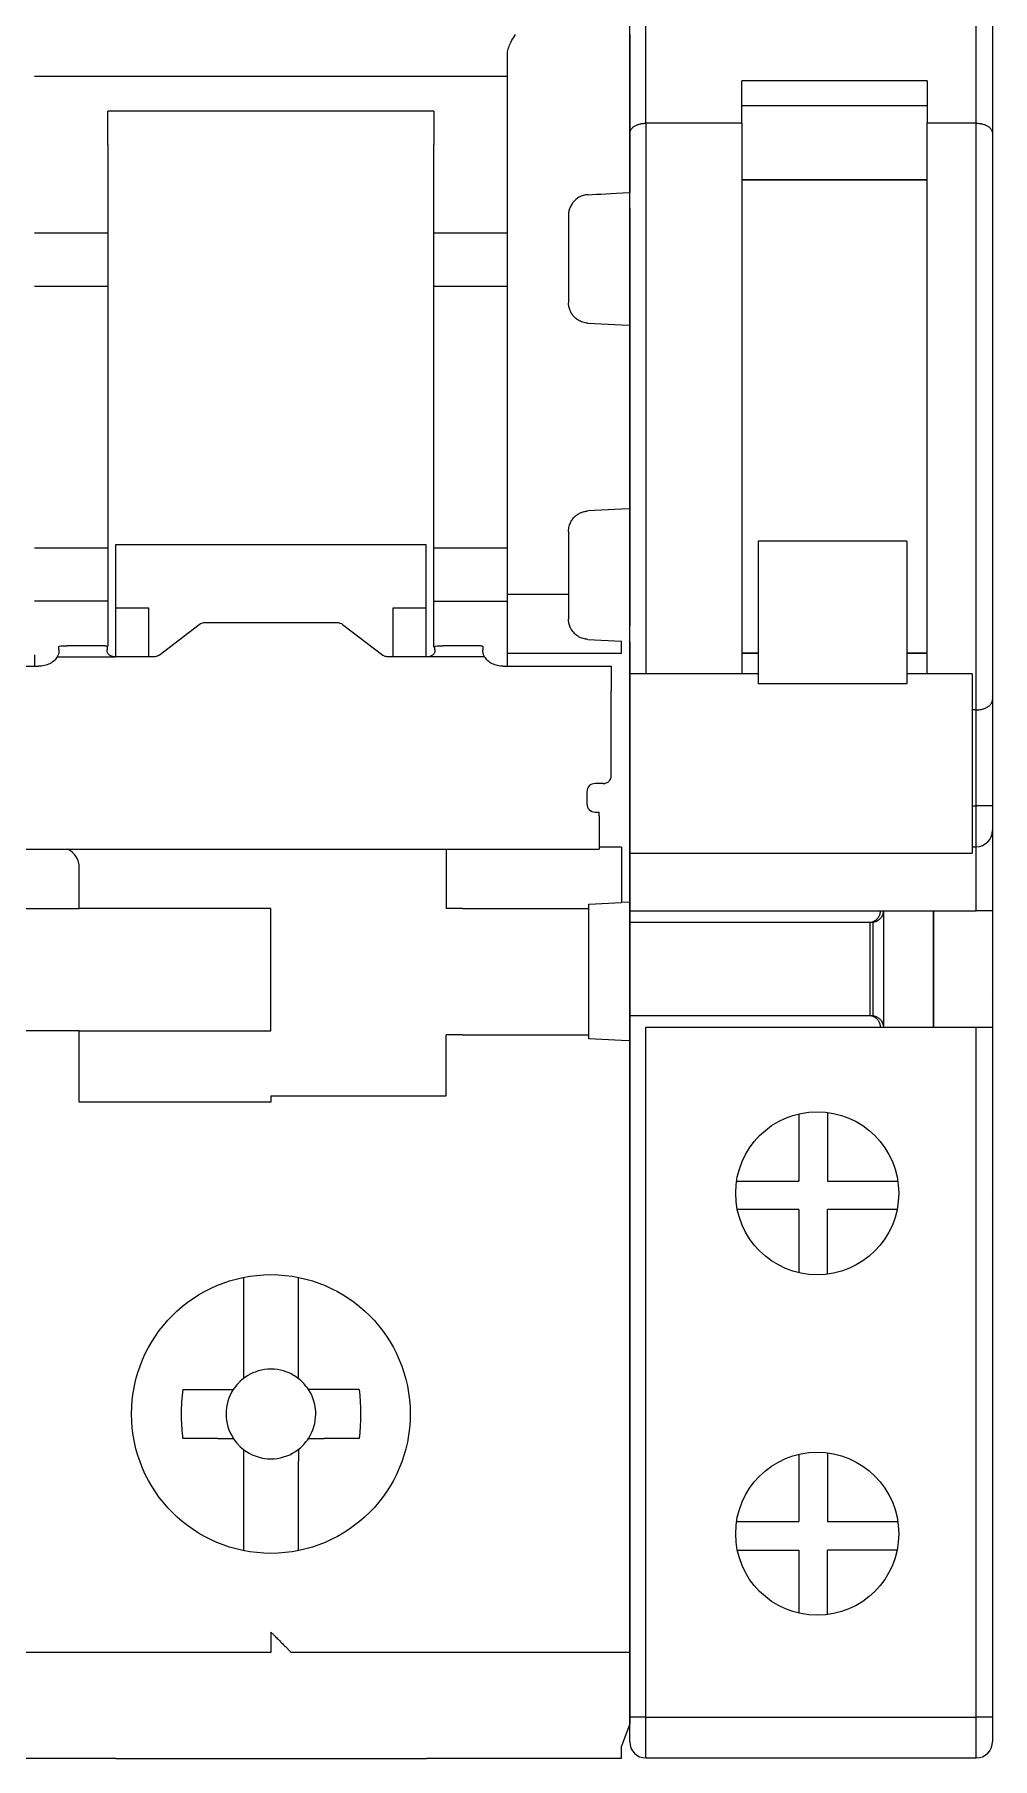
# Model space of a CAD drawing. Header units: millimetres. Extents: x 4137 to 6698, y 1400 to 3585.
# Drawn here: x 4832.61 to 4856.11, y 2550.88 to 2593.16 of the extents above; entities that cross this region are included whole.
import ezdxf

# ---------------------------------------------------------------- set-up
doc = ezdxf.new("R2010")
doc.units = ezdxf.units.MM
doc.layers.add('000-PI-Oprema', color=30, linetype='Continuous', lineweight=5)

msp = doc.modelspace()

# ---------------------------------------------------------------- linework, layer by layer
at = {"layer": '000-PI-Oprema', "color": 0, "linetype": 'ByBlock', "lineweight": 0}
for p, q in [((4847.209, 2590.73), (4847.209, 2617.341)), ((4847.609, 2590.985), (4847.609, 2617.341)), ((4855.709, 2590.985), (4855.709, 2617.341)), ((4856.109, 2617.341), (4856.109, 2590.73)), ((4856.109, 2617.341), (4856.109, 2590.73)), ((4849.959, 2590.985), (4849.959, 2592.026)), ((4854.509, 2592.026), (4849.959, 2592.026)), ((4854.509, 2592.026), (4854.509, 2590.985)), ((4854.509, 2591.41), (4849.959, 2591.41)), ((4847.209, 2577.48), (4847.209, 2590.73)), ((4849.959, 2590.985), (4847.609, 2590.985)), ((4847.609, 2590.985), (4847.609, 2577.48)), ((4849.959, 2590.985), (4849.959, 2577.48)), ((4855.709, 2590.985), (4854.509, 2590.985)), ((4854.509, 2577.48), (4854.509, 2590.985)), ((4855.709, 2576.597), (4855.709, 2590.985)), ((4856.109, 2590.73), (4856.109, 2576.852)), ((4854.509, 2589.597), (4849.959, 2589.597)), ((4854.509, 2589.591), (4849.959, 2589.591)), ((4852.609, 2589.597), (4852.609, 2589.591)), ((4850.359, 2580.732), (4850.359, 2577.234)), ((4854.009, 2580.732), (4850.359, 2580.732)), ((4854.009, 2580.732), (4854.009, 2577.234)), ((4849.959, 2577.991), (4850.359, 2577.991)), ((4850.359, 2577.985), (4849.959, 2577.985)), ((4854.009, 2577.991), (4854.509, 2577.991)), ((4854.509, 2577.985), (4854.009, 2577.985)), ((4847.209, 2551.891), (4847.209, 2577.48)), ((4850.359, 2577.48), (4847.209, 2577.48)), ((4854.009, 2577.234), (4850.359, 2577.234)), ((4855.609, 2577.48), (4854.009, 2577.48)), ((4855.609, 2577.48), (4855.609, 2573.08)), ((4856.109, 2576.852), (4856.109, 2574.241)), ((4855.709, 2576.597), (4855.609, 2576.597)), ((4855.709, 2574.241), (4855.709, 2576.597)), ((4855.609, 2574.241), (4855.709, 2574.241)), ((4856.109, 2574.241), (4855.709, 2574.241)), ((4855.709, 2573.241), (4855.709, 2574.241)), ((4856.109, 2574.241), (4856.109, 2573.641)), ((4856.109, 2573.641), (4856.109, 2571.666)), ((4847.209, 2573.08), (4855.609, 2573.08)), ((4855.609, 2573.241), (4855.709, 2573.241)), ((4855.709, 2571.666), (4855.709, 2573.241)), ((4847.209, 2571.666), (4855.709, 2571.666)), ((4853.436, 2571.666), (4853.436, 2568.816)), ((4854.657, 2571.666), (4854.657, 2568.816)), ((4854.659, 2571.666), (4854.659, 2568.816)), ((4856.109, 2571.666), (4855.709, 2571.666)), ((4856.109, 2571.666), (4856.109, 2568.816)), ((4847.209, 2571.391), (4853.102, 2571.391)), ((4853.102, 2571.391), (4853.174, 2571.391)), ((4853.102, 2571.391), (4853.102, 2569.091)), ((4853.174, 2571.391), (4853.174, 2569.091)), ((4853.188, 2571.391), (4853.174, 2571.391)), ((4853.102, 2569.091), (4847.209, 2569.091)), ((4847.609, 2568.816), (4855.709, 2568.816)), ((4847.609, 2551.891), (4847.609, 2568.816)), ((4853.174, 2569.091), (4853.102, 2569.091)), ((4853.188, 2569.091), (4853.174, 2569.091)), ((4855.709, 2568.816), (4856.109, 2568.816)), ((4855.709, 2551.891), (4855.709, 2568.816)), ((4856.109, 2568.816), (4856.109, 2551.891)), ((4851.358, 2566.689), (4851.358, 2565.041)), ((4852.058, 2566.725), (4852.058, 2565.041)), ((4849.832, 2565.041), (4851.358, 2565.041)), ((4852.058, 2565.041), (4853.787, 2565.041)), ((4851.358, 2564.341), (4849.85, 2564.341)), ((4851.358, 2564.341), (4851.358, 2562.792)), ((4852.058, 2562.756), (4852.058, 2564.341)), ((4853.769, 2564.341), (4852.058, 2564.341)), ((4851.358, 2558.339), (4851.358, 2556.691)), ((4852.058, 2558.375), (4852.058, 2556.691)), ((4849.832, 2556.691), (4851.358, 2556.691)), ((4852.058, 2556.691), (4853.787, 2556.691)), ((4849.85, 2555.991), (4851.358, 2555.991)), ((4851.358, 2555.991), (4851.358, 2554.442)), ((4852.058, 2554.406), (4852.058, 2555.991)), ((4853.769, 2555.991), (4852.058, 2555.991)), ((4847.209, 2551.291), (4847.209, 2551.891)), ((4847.609, 2551.891), (4847.209, 2551.891)), ((4847.609, 2551.891), (4855.709, 2551.891)), ((4847.609, 2550.891), (4847.609, 2551.891)), ((4856.109, 2551.891), (4855.709, 2551.891)), ((4855.709, 2550.891), (4855.709, 2551.891)), ((4856.109, 2551.891), (4856.109, 2551.291)), ((4847.609, 2550.891), (4855.709, 2550.891))]:
    msp.add_line(p, q, dxfattribs=at)
at = {"layer": '000-PI-Oprema', "color": 0, "lineweight": 0}
for p, q in [((4844.209, 2592.13), (4832.609, 2592.13)), ((4834.409, 2590.459), (4834.409, 2591.284)), ((4842.409, 2591.284), (4834.409, 2591.284)), ((4842.409, 2591.284), (4842.409, 2590.459)), ((4834.409, 2590.459), (4834.409, 2588.295)), ((4842.409, 2588.295), (4842.409, 2590.459)), ((4847.209, 2588.902), (4847.209, 2586.028)), ((4832.609, 2588.295), (4834.409, 2588.295)), ((4834.409, 2588.295), (4834.409, 2586.984)), ((4842.409, 2586.984), (4842.409, 2588.295)), ((4842.409, 2588.295), (4844.209, 2588.295)), ((4834.409, 2586.984), (4832.609, 2586.984)), ((4834.409, 2586.984), (4834.409, 2580.572)), ((4842.409, 2580.572), (4842.409, 2586.984)), ((4844.209, 2586.984), (4842.409, 2586.984)), ((4846.183, 2586.082), (4847.009, 2586.039)), ((4847.009, 2586.039), (4847.209, 2586.028)), ((4847.009, 2581.518), (4846.183, 2581.475)), ((4847.209, 2581.528), (4847.009, 2581.518)), ((4847.209, 2581.528), (4847.209, 2580.355)), ((4832.609, 2580.572), (4834.409, 2580.572)), ((4834.409, 2580.572), (4834.409, 2579.261)), ((4834.609, 2579.098), (4834.609, 2580.649)), ((4834.609, 2580.649), (4842.209, 2580.649)), ((4842.209, 2580.649), (4842.209, 2579.098)), ((4842.409, 2580.65), (4842.404, 2580.65)), ((4842.409, 2579.261), (4842.409, 2580.572)), ((4842.409, 2580.572), (4844.209, 2580.572)), ((4834.409, 2579.261), (4832.609, 2579.261)), ((4834.409, 2579.261), (4834.409, 2578.158)), ((4842.409, 2578.137), (4842.409, 2579.261)), ((4842.409, 2579.261), (4844.209, 2579.261)), ((4845.709, 2579.428), (4844.209, 2579.428)), ((4834.609, 2579.098), (4835.409, 2579.098)), ((4834.609, 2577.896), (4834.609, 2579.098)), ((4835.409, 2579.098), (4835.409, 2577.896)), ((4841.409, 2579.098), (4842.209, 2579.098)), ((4841.409, 2577.896), (4841.409, 2579.098)), ((4842.209, 2579.098), (4842.209, 2577.896)), ((4835.668, 2577.941), (4836.651, 2578.694)), ((4836.792, 2578.739), (4840.027, 2578.739)), ((4840.168, 2578.694), (4841.151, 2577.941)), ((4833.209, 2578.073), (4833.209, 2578.151)), ((4834.192, 2578.169), (4833.409, 2578.169)), ((4834.392, 2578.151), (4834.392, 2578.073)), ((4842.426, 2578.073), (4842.426, 2578.151)), ((4843.41, 2578.169), (4842.626, 2578.169)), ((4843.61, 2578.151), (4843.61, 2578.073)), ((4844.209, 2577.678), (4844.209, 2578.101)), ((4846.183, 2578.325), (4847.009, 2578.282)), ((4826.51, 2577.666), (4832.709, 2577.666)), ((4832.609, 2577.949), (4832.609, 2577.666)), ((4833.167, 2577.896), (4834.592, 2577.896)), ((4835.527, 2577.896), (4834.592, 2577.896)), ((4842.226, 2577.896), (4841.292, 2577.896)), ((4843.651, 2577.896), (4842.226, 2577.896)), ((4844.11, 2577.666), (4846.759, 2577.666)), ((4847.009, 2577.982), (4844.209, 2577.982)), ((4846.759, 2577.666), (4846.759, 2577.054)), ((4846.759, 2574.988), (4846.759, 2576.397)), ((4846.559, 2574.789), (4846.359, 2574.789)), ((4846.159, 2574.589), (4846.159, 2574.29)), ((4847.209, 2574.395), (4847.209, 2574.228)), ((4846.359, 2574.091), (4846.459, 2574.091)), ((4846.459, 2574.002), (4846.459, 2574.091)), ((4847.209, 2574.078), (4847.209, 2571.881)), ((4816.859, 2573.181), (4842.359, 2573.181)), ((4842.359, 2573.18), (4846.46, 2573.18)), ((4842.709, 2573.18), (4842.709, 2571.728)), ((4847.009, 2573.228), (4846.459, 2573.228)), ((4847.009, 2573.228), (4847.009, 2571.87)), ((4833.709, 2571.728), (4833.709, 2572.728)), ((4830.609, 2571.728), (4833.709, 2571.728)), ((4834.109, 2571.728), (4833.709, 2571.728)), ((4838.409, 2571.728), (4834.109, 2571.728)), ((4838.409, 2568.728), (4838.409, 2571.728)), ((4843.109, 2571.728), (4842.709, 2571.728)), ((4843.109, 2571.728), (4846.209, 2571.728)), ((4846.209, 2571.828), (4847.009, 2571.87)), ((4846.209, 2571.728), (4846.209, 2571.828)), ((4846.209, 2568.628), (4846.209, 2571.728)), ((4847.209, 2571.881), (4847.009, 2571.87)), ((4847.209, 2571.881), (4847.209, 2568.476)), ((4856.109, 2569.628), (4856.104, 2569.633)), ((4847.214, 2569.428), (4847.209, 2569.428)), ((4833.709, 2568.728), (4830.609, 2568.728)), ((4833.709, 2566.978), (4833.709, 2568.728)), ((4833.709, 2568.728), (4834.109, 2568.728)), ((4834.109, 2568.728), (4838.409, 2568.728)), ((4843.109, 2568.628), (4842.709, 2568.628)), ((4842.709, 2567.128), (4842.709, 2568.628)), ((4843.109, 2568.628), (4846.209, 2568.628)), ((4846.209, 2568.528), (4846.209, 2568.628)), ((4847.009, 2568.486), (4846.209, 2568.528)), ((4847.209, 2568.476), (4847.009, 2568.486)), ((4847.209, 2568.476), (4847.209, 2554.328)), ((4838.409, 2567.128), (4838.409, 2566.978)), ((4838.409, 2567.128), (4842.709, 2567.128)), ((4838.409, 2566.978), (4833.709, 2566.978)), ((4847.209, 2564.828), (4847.214, 2564.828)), ((4856.104, 2564.623), (4856.109, 2564.628)), ((4837.734, 2562.679), (4837.734, 2562.604)), ((4837.734, 2562.604), (4837.734, 2560.484)), ((4839.084, 2562.604), (4839.084, 2562.679)), ((4839.084, 2560.197), (4839.084, 2562.604)), ((4836.246, 2559.928), (4837.103, 2559.928)), ((4840.573, 2559.928), (4839.715, 2559.928)), ((4837.103, 2558.728), (4836.246, 2558.728)), ((4840.573, 2558.728), (4839.715, 2558.728)), ((4837.734, 2558.172), (4837.734, 2556.052)), ((4839.084, 2556.052), (4839.084, 2558.172)), ((4837.734, 2556.052), (4837.734, 2555.977)), ((4839.084, 2555.977), (4839.084, 2556.052)), ((4847.209, 2554.328), (4847.209, 2551.728)), ((4838.409, 2553.478), (4829.609, 2553.478)), ((4847.209, 2553.478), (4838.909, 2553.478)), ((4847.209, 2551.728), (4847.009, 2551.178)), ((4834.609, 2550.878), (4829.809, 2550.878)), ((4834.609, 2550.878), (4842.229, 2550.878)), ((4847.009, 2550.878), (4842.229, 2550.878))]:
    msp.add_line(p, q, dxfattribs=at)
at = {"layer": '000-PI-Oprema', "color": 0, "linetype": 'ByBlock', "lineweight": 0}
for centre in [(4851.809, 2564.741), (4851.809, 2556.391)]:
    msp.add_circle(centre, 2, dxfattribs=at)
at = {"layer": '000-PI-Oprema', "color": 0, "lineweight": 0}
msp.add_circle((4838.409, 2559.328), 3.418, dxfattribs=at)
at = {"layer": '000-PI-Oprema', "color": 0, "linetype": 'ByBlock', "lineweight": 0}
for centre, start, end in [((4855.709, 2573.641), 270, 0), ((4847.609, 2551.291), 180, 270), ((4855.709, 2551.291), 270, 0)]:
    msp.add_arc(centre, 0.4, start, end, dxfattribs=at)
at = {"layer": '000-PI-Oprema', "color": 0, "lineweight": 0}
for centre, radius, start, end in [((4833.209, 2572.728), 0.5, 0, 64.7859), ((4838.409, 2559.328), 1.1, 123.0557, 133.0681), ((4838.409, 2559.328), 1.1, 46.9319, 56.9443), ((4838.409, 2559.328), 1.1, 136.9319, 146.9443), ((4838.409, 2559.328), 1.1, 135, 136.9319), ((4838.409, 2559.328), 1.1, 133.0681, 135), ((4838.409, 2559.328), 1.1, 45, 46.9319), ((4838.409, 2559.328), 1.1, 43.0681, 45), ((4838.409, 2559.328), 1.1, 33.0557, 43.0681), ((4838.409, 2559.328), 1.1, 213.0557, 223.0681), ((4838.409, 2559.328), 1.1, 223.0681, 225), ((4838.409, 2559.328), 1.1, 225, 226.9319), ((4838.409, 2559.328), 1.1, 313.0681, 315), ((4838.409, 2559.328), 1.1, 315, 316.9319), ((4838.409, 2559.328), 1.1, 316.9319, 326.9443), ((4838.409, 2559.328), 1.1, 226.9319, 236.9443), ((4838.409, 2559.328), 1.1, 303.0557, 313.0681)]:
    msp.add_arc(centre, radius, start, end, dxfattribs=at)
for points, knots in [([(4844.209, 2592.671), (4844.21, 2592.692), (4844.212, 2592.736), (4844.227, 2592.802), (4844.248, 2592.868), (4844.278, 2592.935), (4844.329, 2593.034), (4844.376, 2593.109), (4844.409, 2593.161)], [0, 0, 0, 0, 0.117336, 0.242611, 0.377617, 0.505972, 0.652001, 1, 1, 1, 1]), ([(4847.209, 2593.161), (4847.209, 2593.129), (4847.209, 2593.065), (4847.209, 2592.969), (4847.209, 2592.874), (4847.209, 2592.747), (4847.209, 2592.59), (4847.209, 2592.414), (4847.209, 2592.254), (4847.209, 2592.117), (4847.209, 2592.002), (4847.209, 2591.947), (4847.209, 2591.919)], [0, 0, 0, 0, 0.061391, 0.122427, 0.18342, 0.24468, 0.372209, 0.500076, 0.627605, 0.755472, 0.877481, 1, 1, 1, 1]), ([(4844.209, 2592.517), (4844.209, 2592.527), (4844.209, 2592.546), (4844.209, 2592.582), (4844.209, 2592.623), (4844.209, 2592.655), (4844.209, 2592.671)], [0, 0, 0, 0, 0.251193, 0.5, 0.748807, 1, 1, 1, 1]), ([(4844.209, 2589.455), (4844.209, 2589.539), (4844.209, 2589.705), (4844.209, 2589.947), (4844.209, 2590.181), (4844.209, 2590.409), (4844.209, 2590.629), (4844.209, 2590.842), (4844.209, 2591.047), (4844.209, 2591.311), (4844.209, 2591.621), (4844.209, 2591.957), (4844.209, 2592.26), (4844.209, 2592.431), (4844.209, 2592.517)], [0, 0, 0, 0, 0.062754, 0.125301, 0.187708, 0.250043, 0.312375, 0.374772, 0.437302, 0.500033, 0.625237, 0.749935, 0.874674, 1, 1, 1, 1]), ([(4847.209, 2591.919), (4847.209, 2591.882), (4847.209, 2591.809), (4847.209, 2591.689), (4847.209, 2591.563), (4847.209, 2591.428), (4847.209, 2591.287), (4847.209, 2591.138), (4847.209, 2590.982), (4847.209, 2590.764), (4847.209, 2590.475), (4847.209, 2590.103), (4847.209, 2589.708), (4847.209, 2589.425), (4847.209, 2589.284)], [0, 0, 0, 0, 0.062728, 0.125272, 0.18769, 0.250045, 0.312396, 0.374803, 0.437328, 0.500029, 0.625194, 0.749922, 0.874696, 1, 1, 1, 1]), ([(4844.209, 2588.062), (4844.209, 2588.133), (4844.209, 2588.275), (4844.209, 2588.483), (4844.209, 2588.687), (4844.209, 2588.886), (4844.209, 2589.081), (4844.209, 2589.271), (4844.209, 2589.394), (4844.209, 2589.455)], [0, 0, 0, 0, 0.143512, 0.28637, 0.428834, 0.571166, 0.71363, 0.856488, 1, 1, 1, 1]), ([(4846.183, 2589.231), (4846.165, 2589.23), (4846.127, 2589.227), (4846.072, 2589.214), (4846.016, 2589.195), (4845.961, 2589.168), (4845.909, 2589.134), (4845.854, 2589.087), (4845.797, 2589.02), (4845.748, 2588.933), (4845.715, 2588.834), (4845.711, 2588.766), (4845.709, 2588.732)], [0, 0, 0, 0, 0.067869, 0.138425, 0.211987, 0.288836, 0.369219, 0.453352, 0.573685, 0.721104, 0.860335, 1, 1, 1, 1]), ([(4845.709, 2588.732), (4845.709, 2588.666), (4845.709, 2588.535), (4845.709, 2588.334), (4845.709, 2588.197), (4845.709, 2588.129)], [0, 0, 0, 0, 0.333419, 0.666581, 1, 1, 1, 1]), ([(4844.209, 2579.495), (4844.209, 2579.609), (4844.209, 2579.836), (4844.209, 2580.182), (4844.209, 2580.53), (4844.209, 2580.88), (4844.209, 2581.233), (4844.209, 2581.83), (4844.209, 2582.678), (4844.209, 2583.778), (4844.209, 2584.878), (4844.209, 2585.845), (4844.209, 2586.677), (4844.209, 2587.377), (4844.209, 2587.833), (4844.209, 2588.062)], [0, 0, 0, 0, 0.041431, 0.082793, 0.124119, 0.165441, 0.206793, 0.248207, 0.374079, 0.500012, 0.625883, 0.751817, 0.834548, 0.917188, 1, 1, 1, 1]), ([(4845.709, 2588.129), (4845.709, 2588.027), (4845.709, 2587.824), (4845.709, 2587.517), (4845.709, 2587.207), (4845.709, 2586.895), (4845.709, 2586.686), (4845.709, 2586.581)], [0, 0, 0, 0, 0.200123, 0.400061, 0.599939, 0.799877, 1, 1, 1, 1]), ([(4846.183, 2586.082), (4846.162, 2586.084), (4846.121, 2586.087), (4846.06, 2586.103), (4845.991, 2586.129), (4845.918, 2586.171), (4845.846, 2586.233), (4845.787, 2586.308), (4845.743, 2586.393), (4845.715, 2586.485), (4845.711, 2586.549), (4845.709, 2586.581)], [0, 0, 0, 0, 0.082209, 0.16366, 0.245689, 0.369303, 0.493372, 0.618767, 0.744744, 0.872104, 1, 1, 1, 1]), ([(4847.209, 2586.028), (4847.209, 2585.922), (4847.209, 2585.709), (4847.209, 2585.389), (4847.209, 2585.069), (4847.209, 2584.747), (4847.209, 2584.425), (4847.209, 2584.102), (4847.209, 2583.697), (4847.209, 2583.212), (4847.209, 2582.648), (4847.209, 2582.086), (4847.209, 2581.714), (4847.209, 2581.528)], [0, 0, 0, 0, 0.071572, 0.143012, 0.214372, 0.285701, 0.357051, 0.428472, 0.500015, 0.625079, 0.749917, 0.8748, 1, 1, 1, 1]), ([(4845.709, 2580.975), (4845.71, 2580.997), (4845.712, 2581.039), (4845.724, 2581.102), (4845.748, 2581.172), (4845.787, 2581.248), (4845.846, 2581.323), (4845.918, 2581.385), (4846, 2581.432), (4846.089, 2581.465), (4846.152, 2581.471), (4846.183, 2581.475)], [0, 0, 0, 0, 0.085573, 0.170275, 0.255463, 0.381339, 0.506835, 0.630803, 0.754517, 0.877108, 1, 1, 1, 1]), ([(4845.709, 2580.975), (4845.709, 2580.87), (4845.709, 2580.661), (4845.709, 2580.349), (4845.709, 2580.04), (4845.709, 2579.732), (4845.709, 2579.529), (4845.709, 2579.428)], [0, 0, 0, 0, 0.200123, 0.400061, 0.599939, 0.799877, 1, 1, 1, 1]), ([(4847.209, 2580.378), (4847.209, 2580.364), (4847.209, 2580.336), (4847.209, 2580.114), (4847.209, 2579.766), (4847.209, 2579.308), (4847.209, 2578.926), (4847.209, 2578.654)], [0, 0, 0, 0, 0.201961, 0.403921, 0.605881, 0.807842, 1, 1, 1, 1]), ([(4844.209, 2578.101), (4844.209, 2578.162), (4844.209, 2578.285), (4844.209, 2578.475), (4844.209, 2578.67), (4844.209, 2578.869), (4844.209, 2579.073), (4844.209, 2579.281), (4844.209, 2579.423), (4844.209, 2579.495)], [0, 0, 0, 0, 0.143512, 0.28637, 0.428834, 0.571166, 0.71363, 0.856488, 1, 1, 1, 1]), ([(4845.709, 2579.428), (4845.709, 2579.359), (4845.709, 2579.223), (4845.709, 2579.021), (4845.709, 2578.89), (4845.709, 2578.824)], [0, 0, 0, 0, 0.333419, 0.666581, 1, 1, 1, 1]), ([(4846.183, 2578.325), (4846.164, 2578.327), (4846.126, 2578.33), (4846.069, 2578.343), (4846.003, 2578.366), (4845.931, 2578.405), (4845.858, 2578.465), (4845.795, 2578.539), (4845.747, 2578.626), (4845.715, 2578.722), (4845.711, 2578.79), (4845.709, 2578.824)], [0, 0, 0, 0, 0.070997, 0.142096, 0.214572, 0.332081, 0.453288, 0.585757, 0.721078, 0.860541, 1, 1, 1, 1]), ([(4833.209, 2578.023), (4833.209, 2578.014), (4833.208, 2577.997), (4833.2, 2577.966), (4833.187, 2577.932), (4833.174, 2577.908), (4833.167, 2577.896)], [0, 0, 0, 0, 0.256458, 0.506841, 0.753776, 1, 1, 1, 1]), ([(4833.209, 2578.151), (4833.209, 2578.156), (4833.231, 2578.16), (4833.305, 2578.167), (4833.357, 2578.169), (4833.409, 2578.169)], [0, 0, 0, 0, 0.5, 0.5, 1, 1, 1, 1]), ([(4834.392, 2578.151), (4834.392, 2578.153), (4834.39, 2578.155), (4834.379, 2578.158), (4834.36, 2578.161), (4834.327, 2578.165), (4834.272, 2578.168), (4834.219, 2578.169), (4834.192, 2578.169)], [0, 0, 0, 0, 0.128148, 0.251094, 0.373747, 0.501054, 0.748354, 1, 1, 1, 1]), ([(4834.592, 2577.896), (4834.579, 2577.897), (4834.552, 2577.898), (4834.514, 2577.907), (4834.479, 2577.921), (4834.439, 2577.945), (4834.4, 2577.983), (4834.395, 2578.009), (4834.392, 2578.023)], [0, 0, 0, 0, 0.128818, 0.251822, 0.37424, 0.501366, 0.746636, 1, 1, 1, 1]), ([(4842.426, 2578.023), (4842.426, 2578.016), (4842.425, 2578.003), (4842.413, 2577.982), (4842.395, 2577.96), (4842.362, 2577.933), (4842.307, 2577.903), (4842.253, 2577.898), (4842.226, 2577.896)], [0, 0, 0, 0, 0.130698, 0.254597, 0.376443, 0.501216, 0.749391, 1, 1, 1, 1]), ([(4842.426, 2578.151), (4842.426, 2578.156), (4842.448, 2578.16), (4842.522, 2578.167), (4842.574, 2578.169), (4842.626, 2578.169)], [0, 0, 0, 0, 0.5, 0.5, 1, 1, 1, 1]), ([(4843.61, 2578.151), (4843.609, 2578.153), (4843.607, 2578.155), (4843.596, 2578.158), (4843.577, 2578.161), (4843.544, 2578.165), (4843.489, 2578.168), (4843.436, 2578.169), (4843.41, 2578.169)], [0, 0, 0, 0, 0.128148, 0.251094, 0.373747, 0.501054, 0.748354, 1, 1, 1, 1]), ([(4843.651, 2577.896), (4843.645, 2577.908), (4843.632, 2577.932), (4843.619, 2577.966), (4843.611, 2577.997), (4843.61, 2578.014), (4843.61, 2578.023)], [0, 0, 0, 0, 0.246224, 0.493159, 0.743542, 1, 1, 1, 1]), ([(4847.209, 2578.272), (4847.209, 2578.201), (4847.209, 2578.059), (4847.209, 2577.852), (4847.209, 2577.651), (4847.209, 2577.456), (4847.209, 2577.267), (4847.209, 2577.085), (4847.209, 2576.908), (4847.209, 2576.681), (4847.209, 2576.415), (4847.209, 2576.125), (4847.209, 2575.862), (4847.209, 2575.712), (4847.209, 2575.637)], [0, 0, 0, 0, 0.062728, 0.125272, 0.18769, 0.250045, 0.312396, 0.374803, 0.437328, 0.500029, 0.625194, 0.749922, 0.874696, 1, 1, 1, 1]), ([(4833.167, 2577.896), (4833.157, 2577.879), (4833.135, 2577.846), (4833.092, 2577.801), (4833.042, 2577.762), (4832.965, 2577.717), (4832.855, 2577.675), (4832.758, 2577.669), (4832.709, 2577.666)], [0, 0, 0, 0, 0.126929, 0.250928, 0.374602, 0.500576, 0.748126, 1, 1, 1, 1]), ([(4835.668, 2577.941), (4835.658, 2577.934), (4835.638, 2577.921), (4835.604, 2577.907), (4835.566, 2577.898), (4835.54, 2577.897), (4835.527, 2577.896)], [0, 0, 0, 0, 0.25487, 0.5, 0.74513, 1, 1, 1, 1]), ([(4841.292, 2577.896), (4841.279, 2577.897), (4841.253, 2577.898), (4841.215, 2577.907), (4841.18, 2577.921), (4841.161, 2577.934), (4841.151, 2577.941)], [0, 0, 0, 0, 0.25487, 0.5, 0.74513, 1, 1, 1, 1]), ([(4844.11, 2577.666), (4844.085, 2577.667), (4844.037, 2577.669), (4843.966, 2577.681), (4843.898, 2577.701), (4843.815, 2577.737), (4843.72, 2577.798), (4843.675, 2577.863), (4843.651, 2577.896)], [0, 0, 0, 0, 0.126929, 0.250928, 0.374602, 0.500576, 0.748126, 1, 1, 1, 1]), ([(4847.209, 2575.637), (4847.209, 2575.624), (4847.209, 2575.597), (4847.209, 2575.55), (4847.209, 2575.497), (4847.209, 2575.417), (4847.209, 2575.302), (4847.209, 2575.142), (4847.209, 2574.966), (4847.209, 2574.78), (4847.209, 2574.588), (4847.209, 2574.46), (4847.209, 2574.395)], [0, 0, 0, 0, 0.061391, 0.122427, 0.18342, 0.24468, 0.372209, 0.500076, 0.627605, 0.755472, 0.877481, 1, 1, 1, 1]), ([(4846.359, 2574.789), (4846.307, 2574.789), (4846.255, 2574.767), (4846.181, 2574.693), (4846.159, 2574.641), (4846.159, 2574.589)], [0, 0, 0, 0, 0.5, 0.5, 1, 1, 1, 1]), ([(4846.559, 2574.789), (4846.573, 2574.789), (4846.599, 2574.791), (4846.637, 2574.802), (4846.671, 2574.821), (4846.711, 2574.854), (4846.751, 2574.909), (4846.757, 2574.961), (4846.759, 2574.988)], [0, 0, 0, 0, 0.128148, 0.251094, 0.373747, 0.501054, 0.748354, 1, 1, 1, 1]), ([(4846.159, 2574.29), (4846.159, 2574.238), (4846.181, 2574.186), (4846.255, 2574.113), (4846.307, 2574.091), (4846.359, 2574.091)], [0, 0, 0, 0, 0.5, 0.5, 1, 1, 1, 1]), ([(4847.209, 2574.228), (4847.209, 2574.215), (4847.209, 2574.189), (4847.209, 2574.152), (4847.209, 2574.116), (4847.209, 2574.084), (4847.209, 2574.08), (4847.209, 2574.078)], [0, 0, 0, 0, 0.169382, 0.332374, 0.500748, 0.7482, 1, 1, 1, 1]), ([(4846.459, 2574.002), (4846.459, 2573.885), (4846.459, 2573.652), (4846.459, 2573.375), (4846.459, 2573.203), (4846.459, 2573.195), (4846.46, 2573.18)], [0, 0, 0, 0, 0.264619, 0.529237, 0.793855, 1, 1, 1, 1]), ([(4839.009, 2560.25), (4838.92, 2560.308), (4838.822, 2560.353), (4838.62, 2560.413), (4838.516, 2560.428), (4838.304, 2560.428), (4838.199, 2560.413), (4838.047, 2560.368), (4837.997, 2560.349), (4837.925, 2560.316), (4837.901, 2560.304), (4837.866, 2560.285), (4837.855, 2560.278), (4837.837, 2560.268), (4837.829, 2560.263), (4837.821, 2560.257), (4837.815, 2560.254), (4837.811, 2560.253), (4837.809, 2560.25)], [0, 0, 0, 0, 0.25, 0.25, 0.5, 0.5, 0.75, 0.75, 0.875, 0.875, 0.9375, 0.9375, 0.96875, 0.96875, 0.984375, 0.992187, 0.992187, 1, 1, 1, 1]), ([(4836.246, 2559.928), (4836.221, 2559.729), (4836.209, 2559.529), (4836.209, 2559.228), (4836.212, 2559.128), (4836.221, 2558.978), (4836.225, 2558.928), (4836.232, 2558.853), (4836.236, 2558.815), (4836.24, 2558.772), (4836.243, 2558.75), (4836.244, 2558.741), (4836.245, 2558.734), (4836.247, 2558.731), (4836.246, 2558.728)], [0, 0, 0, 0, 0.5, 0.5, 0.75, 0.75, 0.875, 0.875, 0.9375, 0.96875, 0.984375, 0.992188, 0.992188, 1, 1, 1, 1]), ([(4837.487, 2559.928), (4837.371, 2559.75), (4837.309, 2559.542), (4837.309, 2559.116), (4837.371, 2558.907), (4837.488, 2558.728)], [0, 0, 0, 0, 0.5, 0.5, 1, 1, 1, 1]), ([(4839.331, 2558.728), (4839.448, 2558.907), (4839.509, 2559.116), (4839.51, 2559.539), (4839.448, 2559.75), (4839.332, 2559.928)], [0, 0, 0, 0, 0.5, 0.5, 1, 1, 1, 1]), ([(4837.809, 2558.406), (4837.987, 2558.29), (4838.195, 2558.229), (4838.62, 2558.228), (4838.831, 2558.29), (4839.009, 2558.406)], [0, 0, 0, 0, 0.5, 0.5, 1, 1, 1, 1]), ([(4838.409, 2553.978), (4838.409, 2553.957), (4838.409, 2553.915), (4838.409, 2553.853), (4838.409, 2553.781), (4838.409, 2553.702), (4838.409, 2553.623), (4838.409, 2553.557), (4838.409, 2553.512), (4838.409, 2553.483), (4838.409, 2553.48), (4838.409, 2553.478)], [0, 0, 0, 0, 0.080758, 0.160392, 0.240099, 0.368585, 0.500066, 0.628554, 0.760036, 0.877963, 1, 1, 1, 1]), ([(4838.409, 2553.978), (4838.43, 2553.958), (4838.468, 2553.92), (4838.52, 2553.867), (4838.563, 2553.824), (4838.621, 2553.767), (4838.688, 2553.699), (4838.765, 2553.623), (4838.827, 2553.56), (4838.874, 2553.513), (4838.904, 2553.484), (4838.908, 2553.48), (4838.909, 2553.478)], [0, 0, 0, 0, 0.090531, 0.16862, 0.234268, 0.287481, 0.430984, 0.554468, 0.680793, 0.795506, 0.900919, 1, 1, 1, 1]), ([(4847.009, 2550.878), (4847.009, 2550.878), (4847.009, 2550.932), (4847.009, 2551.069), (4847.009, 2551.121), (4847.009, 2551.178)], [0, 0, 0, 0, 0.5, 0.5, 0.737757, 0.737757, 0.737757, 0.737757])]:
    msp.add_open_spline(points, degree=3, knots=knots, dxfattribs=at)
at = {"layer": '000-PI-Oprema', "color": 0, "linetype": 'ByBlock', "lineweight": 0}
for points, knots in [([(4847.209, 2590.73), (4847.209, 2590.734), (4847.21, 2590.738), (4847.21, 2590.745), (4847.211, 2590.757), (4847.214, 2590.769), (4847.22, 2590.792), (4847.227, 2590.807), (4847.24, 2590.829), (4847.245, 2590.836), (4847.256, 2590.85), (4847.268, 2590.864), (4847.282, 2590.878), (4847.297, 2590.891), (4847.306, 2590.897), (4847.332, 2590.915), (4847.352, 2590.926), (4847.384, 2590.941), (4847.396, 2590.946), (4847.419, 2590.955), (4847.444, 2590.963), (4847.47, 2590.969), (4847.49, 2590.973), (4847.497, 2590.975), (4847.511, 2590.977), (4847.517, 2590.978), (4847.552, 2590.983), (4847.58, 2590.985), (4847.609, 2590.985)], [0, 0, 0, 0, 0.03125, 0.03125, 0.0625, 0.125, 0.125, 0.25, 0.25, 0.3125, 0.3125, 0.375, 0.4375, 0.4375, 0.5, 0.5, 0.625, 0.625, 0.6875, 0.6875, 0.75, 0.8125, 0.8125, 0.84375, 0.84375, 0.875, 0.875, 1, 1, 1, 1]), ([(4855.709, 2590.985), (4855.738, 2590.985), (4855.767, 2590.983), (4855.801, 2590.978), (4855.808, 2590.977), (4855.822, 2590.975), (4855.829, 2590.973), (4855.849, 2590.969), (4855.875, 2590.963), (4855.899, 2590.955), (4855.923, 2590.946), (4855.934, 2590.941), (4855.967, 2590.926), (4855.987, 2590.915), (4856.013, 2590.897), (4856.021, 2590.891), (4856.037, 2590.878), (4856.051, 2590.864), (4856.063, 2590.85), (4856.074, 2590.836), (4856.079, 2590.829), (4856.092, 2590.807), (4856.099, 2590.792), (4856.105, 2590.769), (4856.107, 2590.757), (4856.109, 2590.745), (4856.109, 2590.738), (4856.109, 2590.734), (4856.109, 2590.73)], [0, 0, 0, 0, 0.125, 0.125, 0.15625, 0.15625, 0.1875, 0.1875, 0.25, 0.3125, 0.3125, 0.375, 0.375, 0.5, 0.5, 0.5625, 0.5625, 0.625, 0.6875, 0.6875, 0.75, 0.75, 0.875, 0.875, 0.9375, 0.96875, 0.96875, 1, 1, 1, 1]), ([(4855.709, 2576.597), (4855.738, 2576.597), (4855.767, 2576.599), (4855.801, 2576.604), (4855.808, 2576.605), (4855.822, 2576.607), (4855.829, 2576.608), (4855.849, 2576.613), (4855.875, 2576.619), (4855.899, 2576.627), (4855.923, 2576.636), (4855.934, 2576.64), (4855.967, 2576.655), (4855.987, 2576.667), (4856.013, 2576.685), (4856.021, 2576.691), (4856.037, 2576.704), (4856.051, 2576.717), (4856.063, 2576.731), (4856.074, 2576.746), (4856.079, 2576.753), (4856.092, 2576.775), (4856.099, 2576.79), (4856.105, 2576.813), (4856.107, 2576.825), (4856.109, 2576.836), (4856.109, 2576.844), (4856.109, 2576.848), (4856.109, 2576.852)], [0, 0, 0, 0, 0.125, 0.125, 0.15625, 0.15625, 0.1875, 0.1875, 0.25, 0.3125, 0.3125, 0.375, 0.375, 0.5, 0.5, 0.5625, 0.5625, 0.625, 0.6875, 0.6875, 0.75, 0.75, 0.875, 0.875, 0.9375, 0.96875, 0.96875, 1, 1, 1, 1]), ([(4853.108, 2571.391), (4853.128, 2571.391), (4853.169, 2571.397), (4853.231, 2571.427), (4853.286, 2571.474), (4853.331, 2571.536), (4853.357, 2571.602), (4853.365, 2571.647), (4853.366, 2571.666)], [0, 0, 0, 0, 0.175586, 0.351172, 0.526758, 0.702344, 0.87793, 1, 1, 1, 1]), ([(4853.435, 2571.666), (4853.434, 2571.654), (4853.432, 2571.642), (4853.428, 2571.62), (4853.425, 2571.61), (4853.42, 2571.59), (4853.416, 2571.581), (4853.405, 2571.552), (4853.396, 2571.535), (4853.38, 2571.51), (4853.374, 2571.501), (4853.362, 2571.486), (4853.35, 2571.471), (4853.336, 2571.458), (4853.323, 2571.446), (4853.316, 2571.441), (4853.294, 2571.425), (4853.28, 2571.416), (4853.259, 2571.406), (4853.252, 2571.404), (4853.238, 2571.399), (4853.231, 2571.397), (4853.211, 2571.392), (4853.199, 2571.391), (4853.188, 2571.391)], [0, 0, 0, 0, 0.07828, 0.07828, 0.144117, 0.144117, 0.209954, 0.209954, 0.341628, 0.341628, 0.407465, 0.407465, 0.473303, 0.53914, 0.53914, 0.604977, 0.604977, 0.736651, 0.736651, 0.802488, 0.802488, 0.868326, 0.868326, 1, 1, 1, 1]), ([(4853.366, 2568.816), (4853.365, 2568.835), (4853.357, 2568.88), (4853.331, 2568.946), (4853.286, 2569.008), (4853.231, 2569.055), (4853.169, 2569.084), (4853.128, 2569.091), (4853.108, 2569.091)], [0, 0, 0, 0, 0.122057, 0.297646, 0.473234, 0.648823, 0.824411, 1, 1, 1, 1]), ([(4853.188, 2569.091), (4853.199, 2569.091), (4853.211, 2569.089), (4853.231, 2569.085), (4853.238, 2569.083), (4853.252, 2569.078), (4853.259, 2569.075), (4853.28, 2569.065), (4853.294, 2569.057), (4853.315, 2569.041), (4853.323, 2569.036), (4853.336, 2569.023), (4853.35, 2569.01), (4853.362, 2568.996), (4853.374, 2568.98), (4853.38, 2568.972), (4853.396, 2568.947), (4853.405, 2568.929), (4853.416, 2568.901), (4853.42, 2568.891), (4853.425, 2568.872), (4853.428, 2568.862), (4853.432, 2568.84), (4853.434, 2568.828), (4853.435, 2568.816)], [0, 0, 0, 0, 0.131674, 0.131674, 0.197511, 0.197511, 0.263348, 0.263348, 0.395022, 0.395022, 0.46086, 0.46086, 0.526697, 0.592534, 0.592534, 0.658371, 0.658371, 0.790045, 0.790045, 0.855882, 0.855882, 0.921719, 0.921719, 1, 1, 1, 1])]:
    msp.add_open_spline(points, degree=3, knots=knots, dxfattribs=at)
at = {"layer": '000-PI-Oprema', "color": 0, "lineweight": 0}
for points in [[(4846.183, 2589.231), (4846.459, 2589.246), (4846.734, 2589.26), (4847.209, 2589.284)], [(4847.209, 2588.902), (4847.209, 2589.132), (4847.209, 2589.269), (4847.209, 2589.284)], [(4836.651, 2578.694), (4836.688, 2578.722), (4836.74, 2578.739), (4836.792, 2578.739)], [(4840.027, 2578.739), (4840.079, 2578.739), (4840.131, 2578.722), (4840.168, 2578.694)], [(4847.209, 2578.272), (4847.209, 2578.287), (4847.209, 2578.424), (4847.209, 2578.654)], [(4833.209, 2578.073), (4833.209, 2578.067), (4833.209, 2578.05), (4833.209, 2578.023)], [(4834.392, 2578.023), (4834.392, 2578.05), (4834.392, 2578.067), (4834.392, 2578.073)], [(4842.426, 2578.073), (4842.426, 2578.067), (4842.426, 2578.05), (4842.426, 2578.023)], [(4843.61, 2578.023), (4843.61, 2578.05), (4843.61, 2578.067), (4843.61, 2578.073)], [(4847.009, 2577.982), (4847.009, 2578.079), (4847.009, 2578.179), (4847.009, 2578.282)], [(4846.759, 2576.397), (4846.759, 2576.631), (4846.759, 2576.873), (4846.759, 2577.054)], [(4837.734, 2560.484), (4837.734, 2560.447), (4837.734, 2560.408), (4837.734, 2560.197)], [(4837.103, 2559.928), (4837.227, 2559.928), (4837.353, 2559.928), (4837.487, 2559.928)], [(4839.715, 2559.928), (4839.592, 2559.928), (4839.465, 2559.928), (4839.331, 2559.928)], [(4840.573, 2559.928), (4840.621, 2559.53), (4840.621, 2559.126), (4840.573, 2558.728)], [(4837.103, 2558.728), (4837.227, 2558.728), (4837.353, 2558.728), (4837.487, 2558.728)], [(4839.331, 2558.728), (4839.465, 2558.728), (4839.592, 2558.728), (4839.715, 2558.728)], [(4837.734, 2558.46), (4837.734, 2558.248), (4837.734, 2558.21), (4837.734, 2558.172)], [(4839.084, 2558.46), (4839.084, 2558.248), (4839.084, 2558.21), (4839.084, 2558.172)]]:
    msp.add_open_spline(points, degree=3, dxfattribs=at)

doc.saveas('drawing.dxf')
